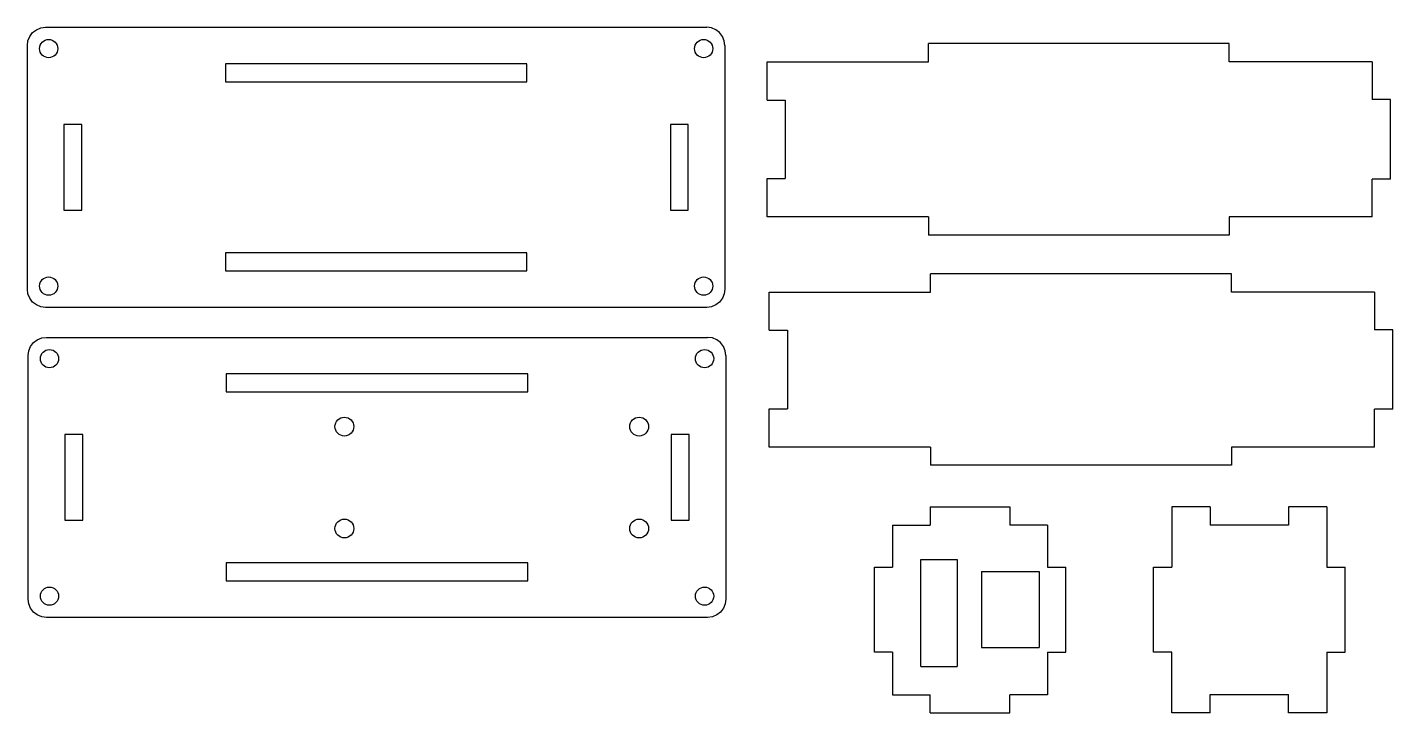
# Model space of a CAD drawing. Header units: millimetres. Extents: x 8 to 233, y 68 to 181.
import ezdxf

# ---------------------------------------------------------------- set-up
doc = ezdxf.new("R2010")
doc.units = ezdxf.units.MM
doc.layers.add('Layer1', color=2, linetype='Continuous', true_color=0xffff00)

msp = doc.modelspace()

# ---------------------------------------------------------------- linework, layer by layer
at = {"layer": 'Layer1'}
for p, q in [((8.31, 179.45), (8.78, 180.07)), ((8.78, 180.07), (9.41, 180.54)), ((9.41, 180.54), (10.13, 180.84)), ((10.13, 180.84), (10.91, 180.95)), ((10.91, 180.95), (119.71, 180.95)), ((120.48, 180.84), (119.71, 180.95)), ((121.21, 180.54), (120.48, 180.84)), ((121.83, 180.07), (121.21, 180.54)), ((122.3, 179.45), (121.83, 180.07)), ((7.91, 177.95), (8.01, 178.72)), ((7.91, 137.88), (7.91, 177.95)), ((8.01, 178.72), (8.31, 179.45)), ((122.6, 178.72), (122.3, 179.45)), ((122.71, 177.95), (122.6, 178.72)), ((122.71, 177.95), (122.71, 137.88)), ((205.68, 178.27), (156.18, 178.27)), ((156.18, 175.27), (156.18, 178.27)), ((205.68, 175.27), (205.68, 178.27)), ((129.63, 175.27), (156.18, 175.27)), ((129.63, 168.96), (129.63, 175.27)), ((229.23, 175.27), (205.68, 175.27)), ((229.23, 175.27), (229.23, 169.06)), ((90.11, 174.92), (40.51, 174.92)), ((40.51, 174.92), (40.51, 171.97)), ((90.11, 171.97), (90.11, 174.92)), ((40.51, 171.97), (90.11, 171.97)), ((129.63, 168.96), (132.63, 168.96)), ((132.63, 168.96), (132.63, 156.07)), ((232.23, 169.06), (229.23, 169.06)), ((232.23, 155.97), (232.23, 169.06)), ((13.93, 164.96), (13.93, 150.86)), ((16.88, 164.96), (13.93, 164.96)), ((16.88, 150.86), (16.88, 164.96)), ((116.68, 164.96), (113.73, 164.96)), ((113.73, 164.96), (113.73, 150.86)), ((116.68, 150.86), (116.68, 164.96)), ((129.63, 156.07), (132.63, 156.07)), ((129.63, 149.77), (129.63, 156.07)), ((229.23, 149.77), (229.23, 155.97)), ((232.23, 155.97), (229.23, 155.97)), ((13.93, 150.86), (16.88, 150.86)), ((113.73, 150.86), (116.68, 150.86)), ((156.18, 149.77), (129.63, 149.77)), ((156.18, 149.77), (156.18, 146.77)), ((205.68, 149.77), (205.68, 146.77)), ((229.23, 149.77), (205.68, 149.77)), ((205.68, 146.77), (156.18, 146.77)), ((90.11, 143.86), (40.51, 143.86)), ((40.51, 143.86), (40.51, 140.91)), ((90.11, 140.91), (90.11, 143.86)), ((40.51, 140.91), (90.11, 140.91)), ((206.04, 140.41), (156.54, 140.41)), ((156.54, 137.41), (156.54, 140.41)), ((206.04, 137.41), (206.04, 140.41)), ((8.01, 137.11), (7.91, 137.88)), ((8.31, 136.38), (8.01, 137.11)), ((122.6, 137.11), (122.3, 136.38)), ((122.71, 137.88), (122.6, 137.11)), ((129.99, 137.41), (156.54, 137.41)), ((129.99, 131.11), (129.99, 137.41)), ((229.59, 137.41), (206.04, 137.41)), ((229.59, 137.41), (229.59, 131.21)), ((8.78, 135.76), (8.31, 136.38)), ((9.41, 135.28), (8.78, 135.76)), ((10.13, 134.98), (9.41, 135.28)), ((10.91, 134.88), (10.13, 134.98)), ((119.71, 134.88), (10.91, 134.88)), ((120.48, 134.98), (119.71, 134.88)), ((121.21, 135.28), (120.48, 134.98)), ((121.83, 135.76), (121.21, 135.28)), ((122.3, 136.38), (121.83, 135.76)), ((129.99, 131.11), (132.99, 131.11)), ((132.99, 131.11), (132.99, 118.22)), ((232.59, 131.21), (229.59, 131.21)), ((232.59, 118.12), (232.59, 131.21)), ((8.15, 127.73), (8.45, 128.45)), ((8.45, 128.45), (8.93, 129.08)), ((8.93, 129.08), (9.55, 129.55)), ((9.55, 129.55), (10.28, 129.85)), ((10.28, 129.85), (11.05, 129.95)), ((11.05, 129.95), (119.85, 129.95)), ((120.63, 129.85), (119.85, 129.95)), ((121.35, 129.55), (120.63, 129.85)), ((121.97, 129.08), (121.35, 129.55)), ((122.45, 128.45), (121.97, 129.08)), ((122.75, 127.73), (122.45, 128.45)), ((8.05, 126.95), (8.15, 127.73)), ((8.05, 86.89), (8.05, 126.95)), ((122.85, 126.95), (122.75, 127.73)), ((122.85, 126.95), (122.85, 86.89)), ((90.25, 123.93), (40.65, 123.93)), ((40.65, 123.93), (40.65, 120.98)), ((90.25, 120.98), (90.25, 123.93)), ((40.65, 120.98), (90.25, 120.98)), ((129.99, 118.22), (132.99, 118.22)), ((129.99, 111.91), (129.99, 118.22)), ((229.59, 111.91), (229.59, 118.12)), ((232.59, 118.12), (229.59, 118.12)), ((14.08, 113.97), (14.08, 99.87)), ((17.03, 113.97), (14.08, 113.97)), ((17.03, 99.87), (17.03, 113.97)), ((116.83, 113.97), (113.88, 113.97)), ((113.88, 113.97), (113.88, 99.87)), ((116.83, 99.87), (116.83, 113.97)), ((156.54, 111.91), (129.99, 111.91)), ((156.54, 111.91), (156.54, 108.91)), ((206.04, 111.91), (206.04, 108.91)), ((229.59, 111.91), (206.04, 111.91)), ((206.04, 108.91), (156.54, 108.91)), ((156.5, 102.08), (169.59, 102.08)), ((156.5, 102.08), (156.5, 99.08)), ((169.59, 102.08), (169.59, 99.08)), ((202.55, 102.08), (196.25, 102.08)), ((196.25, 102.08), (196.25, 92.15)), ((202.55, 102.08), (202.55, 99.08)), ((221.75, 102.08), (215.45, 102.08)), ((215.45, 102.08), (215.45, 99.08)), ((221.75, 102.08), (221.75, 92.15)), ((14.08, 99.87), (17.03, 99.87)), ((113.88, 99.87), (116.83, 99.87)), ((150.29, 99.08), (156.5, 99.08)), ((150.29, 99.08), (150.29, 92.15)), ((175.79, 99.08), (169.59, 99.08)), ((175.79, 99.08), (175.79, 92.15)), ((215.45, 99.08), (202.55, 99.08)), ((90.25, 92.86), (40.65, 92.86)), ((40.65, 92.86), (40.65, 89.91)), ((90.25, 89.91), (90.25, 92.86)), ((147.29, 92.15), (150.29, 92.15)), ((147.29, 78.15), (147.29, 92.15)), ((154.93, 75.8), (154.93, 93.4)), ((154.93, 93.4), (160.93, 93.4)), ((160.93, 93.4), (160.93, 75.8)), ((175.79, 92.15), (178.79, 92.15)), ((178.79, 78.15), (178.79, 92.15)), ((193.25, 92.15), (196.25, 92.15)), ((193.25, 78.15), (193.25, 92.15)), ((221.75, 92.15), (224.75, 92.15)), ((224.75, 78.15), (224.75, 92.15)), ((40.65, 89.91), (90.25, 89.91)), ((164.93, 91.44), (174.42, 91.44)), ((164.93, 91.44), (164.93, 78.94)), ((174.42, 91.44), (174.42, 78.94)), ((8.15, 86.11), (8.05, 86.89)), ((8.45, 85.39), (8.15, 86.11)), ((8.93, 84.77), (8.45, 85.39)), ((122.45, 85.39), (121.97, 84.77)), ((122.75, 86.11), (122.45, 85.39)), ((122.85, 86.89), (122.75, 86.11)), ((9.55, 84.29), (8.93, 84.77)), ((10.28, 83.99), (9.55, 84.29)), ((11.05, 83.89), (10.28, 83.99)), ((119.85, 83.89), (11.05, 83.89)), ((120.63, 83.99), (119.85, 83.89)), ((121.35, 84.29), (120.63, 83.99)), ((121.97, 84.77), (121.35, 84.29)), ((164.93, 78.94), (174.42, 78.94)), ((150.29, 78.15), (147.29, 78.15)), ((150.29, 78.15), (150.29, 71.16)), ((175.79, 78.15), (175.79, 71.16)), ((175.79, 78.15), (178.79, 78.15)), ((196.25, 78.15), (193.25, 78.15)), ((196.25, 68.22), (196.25, 78.15)), ((221.75, 78.15), (221.75, 68.22)), ((221.75, 78.15), (224.75, 78.15)), ((154.93, 75.8), (160.93, 75.8)), ((150.29, 71.16), (156.5, 71.16)), ((156.5, 68.22), (156.5, 71.16)), ((169.59, 68.22), (169.59, 71.16)), ((175.79, 71.16), (169.59, 71.16)), ((202.55, 68.22), (202.55, 71.22)), ((202.55, 71.22), (215.45, 71.22)), ((215.45, 68.22), (215.45, 71.22)), ((156.5, 68.22), (169.59, 68.22)), ((202.55, 68.22), (196.25, 68.22)), ((221.75, 68.22), (215.45, 68.22))]:
    msp.add_line(p, q, dxfattribs=at)
for centre, radius in [((11.41, 177.45), 1.5), ((119.21, 177.45), 1.5), ((11.41, 138.38), 1.5), ((119.21, 138.38), 1.5), ((11.55, 126.45), 1.5), ((119.35, 126.45), 1.5), ((60.08, 115.27), 1.55), ((108.58, 115.27), 1.55), ((60.08, 98.51), 1.55), ((108.58, 98.51), 1.55), ((11.55, 87.39), 1.5), ((119.35, 87.39), 1.5)]:
    msp.add_circle(centre, radius, dxfattribs=at)

doc.saveas('drawing.dxf')
